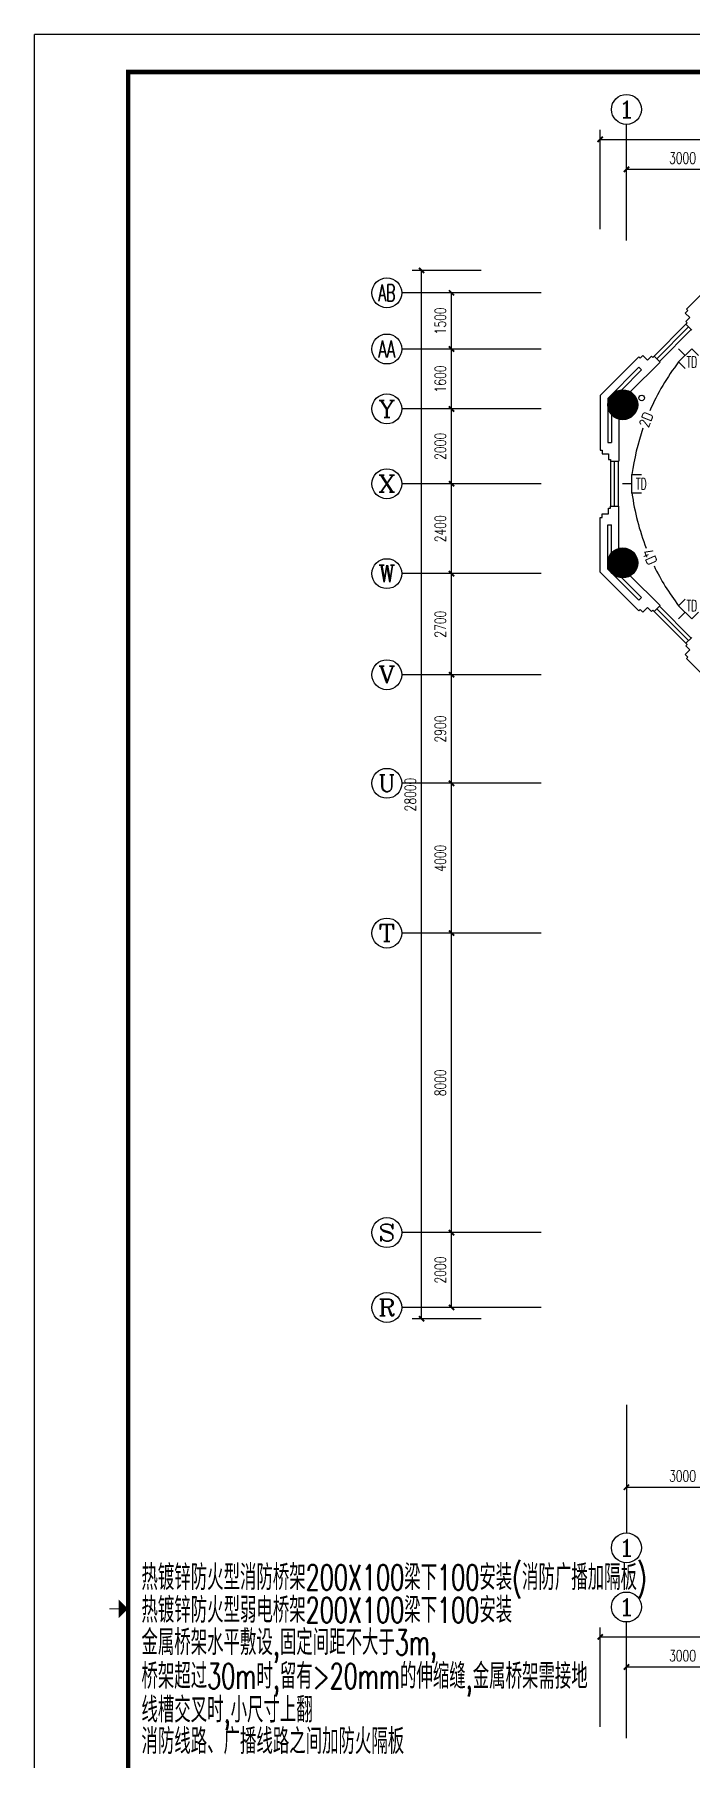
# Model space of a CAD drawing. Extents: x 190999 to 834799, y -200814 to 215286.
# Drawn here: x 309899 to 327450, y 25713 to 71786 of the extents above; entities that cross this region are included whole.
import ezdxf
from ezdxf.enums import TextEntityAlignment as Align

# ---------------------------------------------------------------- set-up
doc = ezdxf.new("R2010")
doc.units = 0
doc.header["$LTSCALE"] = 1000
doc.header["$MEASUREMENT"] = 0
for name, color, linetype in [('00-EQUIP', 3, 'Continuous'), ('00-SIG_TEXT', 7, 'Continuous'), ('00-WIRE-4', 6, 'Continuous'), ('A-墙线', 2, 'Continuous'), ('A-外窗', 145, 'Continuous'), ('AXIS', 3, 'Continuous'), ('AXIS_TEXT', 7, 'Continuous'), ('COLUMN', 2, 'Continuous'), ('EQUIP', 3, 'Continuous'), ('PUB_HATCH', 250, 'Continuous'), ('图框', 189, 'Continuous'), ('雨水管', 3, 'Continuous')]:
    doc.layers.add(name, color=color, linetype=linetype)
doc.styles.add('-GBCBIGGBENOR', font='GBENOR.shx', dxfattribs={"bigfont": 'GBCBIG.shx'})
doc.styles.add('_COMPLEX', font='COMPLEX.shx', dxfattribs={"width": 0.5})
doc.styles.add('_TCH_AXIS', font='COMPLEX', dxfattribs={"bigfont": 'GBCBIG'})
doc.styles.add('COMPLEX', font='COMPLEX')
doc.styles.add('DIM_FONT', font='SIMPLEX', dxfattribs={"width": 0.7, "bigfont": 'GBCBIG'})
doc.styles.add('HZTXT', font='tj-romans1.shx', dxfattribs={"width": 0.6, "bigfont": 'hztxt.shx'})
doc.styles.get("Standard").update_dxf_attribs({"font": 'simhei.ttf'})
doc.dimstyles.new('DIMN', dxfattribs={"dimtxt": 300, "dimasz": 100, "dimexe": 250, "dimexo": 300, "dimgap": 150, "dimtad": 1, "dimdec": 0, "dimzin": 0, "dimdsep": 46, "dimtxsty": 'DIM_FONT', "dimblk": 'ARCHTICK', "dimcen": 0.09, "dimclrt": 7, "dimazin": 2, "dimtfac": 1, "dimtdec": 0, "dimtix": 1, "dimtmove": 2, "dimatfit": 3, "dimfxl": 0, "dimtolj": 1, "dimtzin": 0, "dimarcsym": 0})

# ---------------------------------------------------------------- blocks, each defined once
blk = doc.blocks.new('TJAD_TK_A0')
at = {"layer": '图框'}
for p in [(2162, 399.3), (973, -441.7)]:
    blk.add_line(p, (973, 399.3), dxfattribs=at)
at = {"layer": '图框', "const_width": 1.2}
blk.add_lwpolyline([(2152, -431.7), (2152, 389.3), (998, 389.3), (998, -431.7)], close=True, dxfattribs=at)
at = {"layer": '图框', "const_width": 0.3}
blk.add_lwpolyline([(995.5, -21.2), (993, -21.2)], dxfattribs=at)
at = {"layer": '图框'}
blk.add_solid([(995.5, -23.7), (995.5, -18.7), (998, -21.2)], dxfattribs=at)
blk = doc.blocks.new('_ArchTick')
at = {"const_width": 0.5}
blk.add_lwpolyline([(-0.7, -0.7), (0.7, 0.7)], dxfattribs=at)
blk = doc.blocks.new('*D988')
at = {"layer": 'AXIS', "color": 0, "lineweight": -2}
for p, q in [((325712, 26586), (325712, 28436)), ((325712, 28186), (328711, 28186)), ((328711, 26586), (328711, 28436))]:
    blk.add_line(p, q, dxfattribs=at)
at = {"layer": 'Defpoints', "color": 0}
for p in [(328711, 28186), (325712, 26286), (328711, 26286)]:
    blk.add_point(p, dxfattribs=at)
at = {"layer": 'AXIS', "color": 0, "lineweight": -2, "xscale": 100, "yscale": 100, "zscale": 100, "rotation": 180}
blk.add_blockref('_ArchTick', (325712, 28186), dxfattribs=at)
at = {"layer": 'AXIS', "color": 0, "lineweight": -2, "xscale": 100, "yscale": 100, "zscale": 100}
blk.add_blockref('_ArchTick', (328711, 28186), dxfattribs=at)
at = {"layer": 'AXIS', "color": 7, "insert": (327211, 28486), "char_height": 300, "attachment_point": 5, "style": 'DIM_FONT'}
blk.add_mtext('\\A1;3000', dxfattribs=at)
blk = doc.blocks.new('*D1003')
at = {"layer": 'AXIS', "color": 0, "lineweight": -2}
for p, q in [((325012, 26586), (325012, 29236)), ((402262, 26586), (402262, 29236)), ((325012, 28986), (402262, 28986))]:
    blk.add_line(p, q, dxfattribs=at)
at = {"layer": 'Defpoints', "color": 0}
for p in [(402262, 28986), (325012, 26286), (402262, 26286)]:
    blk.add_point(p, dxfattribs=at)
at = {"layer": 'AXIS', "color": 0, "lineweight": -2, "xscale": 100, "yscale": 100, "zscale": 100, "rotation": 180}
blk.add_blockref('_ArchTick', (325012, 28986), dxfattribs=at)
at = {"layer": 'AXIS', "color": 0, "lineweight": -2, "xscale": 100, "yscale": 100, "zscale": 100}
blk.add_blockref('_ArchTick', (402262, 28986), dxfattribs=at)
at = {"layer": 'AXIS', "color": 7, "insert": (363637, 29286), "char_height": 300, "attachment_point": 5, "style": 'DIM_FONT'}
blk.add_mtext('\\A1;77250', dxfattribs=at)
blk = doc.blocks.new('*D1030')
at = {"layer": 'AXIS', "color": 0, "lineweight": -2}
for p, q in [((321833, 39786), (320789, 39786)), ((321039, 37786), (321039, 39786)), ((321833, 37786), (320789, 37786))]:
    blk.add_line(p, q, dxfattribs=at)
at = {"layer": 'Defpoints', "color": 0}
for p in [(321039, 39786), (322133, 39786), (322133, 37786)]:
    blk.add_point(p, dxfattribs=at)
at = {"layer": 'AXIS', "color": 0, "lineweight": -2, "xscale": 100, "yscale": 100, "zscale": 100}
for p, rotation in [((321039, 39786), 90), ((321039, 37786), 270)]:
    blk.add_blockref('_ArchTick', p, dxfattribs=dict(at, rotation=rotation))
at = {"layer": 'AXIS', "color": 7, "insert": (320739, 38786), "char_height": 300, "attachment_point": 5, "rotation": 90, "style": 'DIM_FONT'}
blk.add_mtext('\\A1;2000', dxfattribs=at)
blk = doc.blocks.new('*D1031')
at = {"layer": 'AXIS', "color": 0, "lineweight": -2}
for p, q in [((321833, 47786), (320789, 47786)), ((321039, 39786), (321039, 47786)), ((321833, 39786), (320789, 39786))]:
    blk.add_line(p, q, dxfattribs=at)
at = {"layer": 'Defpoints', "color": 0}
for p in [(321039, 47786), (322133, 47786), (322133, 39786)]:
    blk.add_point(p, dxfattribs=at)
at = {"layer": 'AXIS', "color": 0, "lineweight": -2, "xscale": 100, "yscale": 100, "zscale": 100}
for p, rotation in [((321039, 47786), 90), ((321039, 39786), 270)]:
    blk.add_blockref('_ArchTick', p, dxfattribs=dict(at, rotation=rotation))
at = {"layer": 'AXIS', "color": 7, "insert": (320739, 43786), "char_height": 300, "attachment_point": 5, "rotation": 90, "style": 'DIM_FONT'}
blk.add_mtext('\\A1;8000', dxfattribs=at)
blk = doc.blocks.new('*D1032')
at = {"layer": 'AXIS', "color": 0, "lineweight": -2}
for p, q in [((321833, 51786), (320789, 51786)), ((321039, 47786), (321039, 51786)), ((321833, 47786), (320789, 47786))]:
    blk.add_line(p, q, dxfattribs=at)
at = {"layer": 'Defpoints', "color": 0}
for p in [(321039, 51786), (322133, 51786), (322133, 47786)]:
    blk.add_point(p, dxfattribs=at)
at = {"layer": 'AXIS', "color": 0, "lineweight": -2, "xscale": 100, "yscale": 100, "zscale": 100}
for p, rotation in [((321039, 51786), 90), ((321039, 47786), 270)]:
    blk.add_blockref('_ArchTick', p, dxfattribs=dict(at, rotation=rotation))
at = {"layer": 'AXIS', "color": 7, "insert": (320739, 49786), "char_height": 300, "attachment_point": 5, "rotation": 90, "style": 'DIM_FONT'}
blk.add_mtext('\\A1;4000', dxfattribs=at)
blk = doc.blocks.new('*D1033')
at = {"layer": 'AXIS', "color": 0, "lineweight": -2}
for p, q in [((321833, 54686), (320789, 54686)), ((321039, 51786), (321039, 54686)), ((321833, 51786), (320789, 51786))]:
    blk.add_line(p, q, dxfattribs=at)
at = {"layer": 'Defpoints', "color": 0}
for p in [(321039, 54686), (322133, 54686), (322133, 51786)]:
    blk.add_point(p, dxfattribs=at)
at = {"layer": 'AXIS', "color": 0, "lineweight": -2, "xscale": 100, "yscale": 100, "zscale": 100}
for p, rotation in [((321039, 54686), 90), ((321039, 51786), 270)]:
    blk.add_blockref('_ArchTick', p, dxfattribs=dict(at, rotation=rotation))
at = {"layer": 'AXIS', "color": 7, "insert": (320739, 53236), "char_height": 300, "attachment_point": 5, "rotation": 90, "style": 'DIM_FONT'}
blk.add_mtext('\\A1;2900', dxfattribs=at)
blk = doc.blocks.new('*D1034')
at = {"layer": 'AXIS', "color": 0, "lineweight": -2}
for p, q in [((321833, 57386), (320789, 57386)), ((321039, 54686), (321039, 57386)), ((321833, 54686), (320789, 54686))]:
    blk.add_line(p, q, dxfattribs=at)
at = {"layer": 'Defpoints', "color": 0}
for p in [(321039, 57386), (322133, 57386), (322133, 54686)]:
    blk.add_point(p, dxfattribs=at)
at = {"layer": 'AXIS', "color": 0, "lineweight": -2, "xscale": 100, "yscale": 100, "zscale": 100}
for p, rotation in [((321039, 57386), 90), ((321039, 54686), 270)]:
    blk.add_blockref('_ArchTick', p, dxfattribs=dict(at, rotation=rotation))
at = {"layer": 'AXIS', "color": 7, "insert": (320739, 56036), "char_height": 300, "attachment_point": 5, "rotation": 90, "style": 'DIM_FONT'}
blk.add_mtext('\\A1;2700', dxfattribs=at)
blk = doc.blocks.new('*D1035')
at = {"layer": 'AXIS', "color": 0, "lineweight": -2}
for p, q in [((321833, 59786), (320789, 59786)), ((321039, 57386), (321039, 59786)), ((321833, 57386), (320789, 57386))]:
    blk.add_line(p, q, dxfattribs=at)
at = {"layer": 'Defpoints', "color": 0}
for p in [(321039, 59786), (322133, 59786), (322133, 57386)]:
    blk.add_point(p, dxfattribs=at)
at = {"layer": 'AXIS', "color": 0, "lineweight": -2, "xscale": 100, "yscale": 100, "zscale": 100}
for p, rotation in [((321039, 59786), 90), ((321039, 57386), 270)]:
    blk.add_blockref('_ArchTick', p, dxfattribs=dict(at, rotation=rotation))
at = {"layer": 'AXIS', "color": 7, "insert": (320739, 58586), "char_height": 300, "attachment_point": 5, "rotation": 90, "style": 'DIM_FONT'}
blk.add_mtext('\\A1;2400', dxfattribs=at)
blk = doc.blocks.new('*D1036')
at = {"layer": 'AXIS', "color": 0, "lineweight": -2}
for p, q in [((321833, 61786), (320789, 61786)), ((321039, 59786), (321039, 61786)), ((321833, 59786), (320789, 59786))]:
    blk.add_line(p, q, dxfattribs=at)
at = {"layer": 'Defpoints', "color": 0}
for p in [(321039, 61786), (322133, 61786), (322133, 59786)]:
    blk.add_point(p, dxfattribs=at)
at = {"layer": 'AXIS', "color": 0, "lineweight": -2, "xscale": 100, "yscale": 100, "zscale": 100}
for p, rotation in [((321039, 61786), 90), ((321039, 59786), 270)]:
    blk.add_blockref('_ArchTick', p, dxfattribs=dict(at, rotation=rotation))
at = {"layer": 'AXIS', "color": 7, "insert": (320739, 60786), "char_height": 300, "attachment_point": 5, "rotation": 90, "style": 'DIM_FONT'}
blk.add_mtext('\\A1;2000', dxfattribs=at)
blk = doc.blocks.new('*D1037')
at = {"layer": 'AXIS', "color": 0, "lineweight": -2}
for p, q in [((321833, 63386), (320789, 63386)), ((321039, 61786), (321039, 63386)), ((321833, 61786), (320789, 61786))]:
    blk.add_line(p, q, dxfattribs=at)
at = {"layer": 'Defpoints', "color": 0}
for p in [(321039, 63386), (322133, 63386), (322133, 61786)]:
    blk.add_point(p, dxfattribs=at)
at = {"layer": 'AXIS', "color": 0, "lineweight": -2, "xscale": 100, "yscale": 100, "zscale": 100}
for p, rotation in [((321039, 63386), 90), ((321039, 61786), 270)]:
    blk.add_blockref('_ArchTick', p, dxfattribs=dict(at, rotation=rotation))
at = {"layer": 'AXIS', "color": 7, "insert": (320739, 62586), "char_height": 300, "attachment_point": 5, "rotation": 90, "style": 'DIM_FONT'}
blk.add_mtext('\\A1;1600', dxfattribs=at)
blk = doc.blocks.new('*D1038')
at = {"layer": 'AXIS', "color": 0, "lineweight": -2}
for p, q in [((321833, 64886), (320789, 64886)), ((321039, 63386), (321039, 64886)), ((321833, 63386), (320789, 63386))]:
    blk.add_line(p, q, dxfattribs=at)
at = {"layer": 'Defpoints', "color": 0}
for p in [(321039, 64886), (322133, 64886), (322133, 63386)]:
    blk.add_point(p, dxfattribs=at)
at = {"layer": 'AXIS', "color": 0, "lineweight": -2, "xscale": 100, "yscale": 100, "zscale": 100}
for p, rotation in [((321039, 64886), 90), ((321039, 63386), 270)]:
    blk.add_blockref('_ArchTick', p, dxfattribs=dict(at, rotation=rotation))
at = {"layer": 'AXIS', "color": 7, "insert": (320739, 64136), "char_height": 300, "attachment_point": 5, "rotation": 90, "style": 'DIM_FONT'}
blk.add_mtext('\\A1;1500', dxfattribs=at)
blk = doc.blocks.new('*D1039')
at = {"layer": 'AXIS', "color": 0, "lineweight": -2}
for p, q in [((321833, 65486), (319989, 65486)), ((320239, 37486), (320239, 65486)), ((321833, 37486), (319989, 37486))]:
    blk.add_line(p, q, dxfattribs=at)
at = {"layer": 'Defpoints', "color": 0}
for p in [(320239, 65486), (322133, 65486), (322133, 37486)]:
    blk.add_point(p, dxfattribs=at)
at = {"layer": 'AXIS', "color": 0, "lineweight": -2, "xscale": 100, "yscale": 100, "zscale": 100}
for p, rotation in [((320239, 65486), 90), ((320239, 37486), 270)]:
    blk.add_blockref('_ArchTick', p, dxfattribs=dict(at, rotation=rotation))
at = {"layer": 'AXIS', "color": 7, "insert": (319939, 51486), "char_height": 300, "attachment_point": 5, "rotation": 90, "style": 'DIM_FONT'}
blk.add_mtext('\\A1;28000', dxfattribs=at)
blk = doc.blocks.new('*D1040')
at = {"layer": 'AXIS', "color": 0, "lineweight": -2}
for p, q in [((325712, 66586), (325712, 68436)), ((328711, 66586), (328711, 68436)), ((325712, 68186), (328711, 68186))]:
    blk.add_line(p, q, dxfattribs=at)
at = {"layer": 'Defpoints', "color": 0}
for p in [(328711, 68186), (325712, 66286), (328711, 66286)]:
    blk.add_point(p, dxfattribs=at)
at = {"layer": 'AXIS', "color": 0, "lineweight": -2, "xscale": 100, "yscale": 100, "zscale": 100, "rotation": 180}
blk.add_blockref('_ArchTick', (325712, 68186), dxfattribs=at)
at = {"layer": 'AXIS', "color": 0, "lineweight": -2, "xscale": 100, "yscale": 100, "zscale": 100}
blk.add_blockref('_ArchTick', (328711, 68186), dxfattribs=at)
at = {"layer": 'AXIS', "color": 7, "insert": (327211, 68486), "char_height": 300, "attachment_point": 5, "style": 'DIM_FONT'}
blk.add_mtext('\\A1;3000', dxfattribs=at)
blk = doc.blocks.new('*D1055')
at = {"layer": 'AXIS', "color": 0, "lineweight": -2}
for p, q in [((325012, 66586), (325012, 69236)), ((402262, 66586), (402262, 69236)), ((325012, 68986), (402262, 68986))]:
    blk.add_line(p, q, dxfattribs=at)
at = {"layer": 'Defpoints', "color": 0}
for p in [(402262, 68986), (325012, 66286), (402262, 66286)]:
    blk.add_point(p, dxfattribs=at)
at = {"layer": 'AXIS', "color": 0, "lineweight": -2, "xscale": 100, "yscale": 100, "zscale": 100, "rotation": 180}
blk.add_blockref('_ArchTick', (325012, 68986), dxfattribs=at)
at = {"layer": 'AXIS', "color": 0, "lineweight": -2, "xscale": 100, "yscale": 100, "zscale": 100}
blk.add_blockref('_ArchTick', (402262, 68986), dxfattribs=at)
at = {"layer": 'AXIS', "color": 7, "insert": (363637, 69286), "char_height": 300, "attachment_point": 5, "style": 'DIM_FONT'}
blk.add_mtext('\\A1;77250', dxfattribs=at)
blk = doc.blocks.new('*D1056')
at = {"layer": 'AXIS', "color": 0, "lineweight": -2}
for p, q in [((325712, 34386), (325712, 32736)), ((328711, 34386), (328711, 32736)), ((325712, 32986), (328711, 32986))]:
    blk.add_line(p, q, dxfattribs=at)
at = {"layer": 'Defpoints', "color": 0}
for p in [(325712, 34686), (328711, 34686), (328711, 32986)]:
    blk.add_point(p, dxfattribs=at)
at = {"layer": 'AXIS', "color": 0, "lineweight": -2, "xscale": 100, "yscale": 100, "zscale": 100, "rotation": 180}
blk.add_blockref('_ArchTick', (325712, 32986), dxfattribs=at)
at = {"layer": 'AXIS', "color": 0, "lineweight": -2, "xscale": 100, "yscale": 100, "zscale": 100}
blk.add_blockref('_ArchTick', (328711, 32986), dxfattribs=at)
at = {"layer": 'AXIS', "color": 7, "insert": (327211, 33286), "char_height": 300, "attachment_point": 5, "style": 'DIM_FONT'}
blk.add_mtext('\\A1;3000', dxfattribs=at)
blk = doc.blocks.new('_YZH')
blk.add_circle((0, 0), 0.5)
at = {"layer": 'PUB_HATCH', "const_width": 0.5}
blk.add_lwpolyline([(-0.25, 0, 1), (0.25, 0, 1)], format="xyb", close=True, dxfattribs=at)
blk = doc.blocks.new('_AXISO')
blk.add_circle((0, 0), 0.5)
at = {"layer": 'AXIS_TEXT', "style": 'COMPLEX', "width": 1.041667}
blk.add_attdef('A', text='', height=0.56, dxfattribs=at).set_placement((-0.25, -0.28), (0.25, -0.28), align=Align.FIT)
blk = doc.blocks.new('_LINKPT1')
at = {"color": 0}
blk.add_line((0, 0), (0, 0), dxfattribs=at)
blk = doc.blocks.new('IO37IMB6')
for p, q in [((-0.5, 0.499), (-0.5, 0.999)), ((0.5, 0.999), (0.5, 0.499)), ((0.5, 0.499), (-0.5, 0.499)), ((0, 0.5), (0, 0))]:
    blk.add_line(p, q)
at = {"xscale": 0.002, "yscale": 0.002, "zscale": 0.002}
for p in [(0, 1.384), (-0.5, 0.499), (0, 0), (0.5, 0.499)]:
    blk.add_blockref('_LINKPT1', p, dxfattribs=at)
at = {"style": '_COMPLEX', "width": 0.6, "flags": 8}
blk.add_attdef('$TEXT$', text='', height=0.6, dxfattribs=at).set_placement((0, 1), align=Align.MIDDLE_CENTER)
at = {"flags": 9}
blk.add_attdef('A', (0, 0), '', height=0.00002, dxfattribs=at)

msp = doc.modelspace()

# ---------------------------------------------------------------- linework, layer by layer
at = {"layer": '00-WIRE-4'}
for centre, start, end in [((332140, 59192.6), 142.61919, 156.36018), ((332140, 59192.6), 160.88431, 172.35795), ((332140, 60377.9), 187.64205, 201.37552), ((332140, 60377.9), 206.06804, 217.38081)]:
    msp.add_arc(centre, 6336.4, start, end, dxfattribs=at)
at = {"layer": 'A-墙线'}
for p, q in [((328350.8, 65486.5), (327317.7, 64453.4)), ((327353.1, 64418), (327282.4, 64347.3)), ((327282.4, 64347.3), (327406.1, 64223.6)), ((327406.1, 64223.6), (327300.1, 64117.5)), ((327300.1, 64117.5), (327335.4, 64082.2)), ((327335.4, 64082.2), (327300.1, 64046.8)), ((327300.1, 64046.8), (327459.2, 63887.7)), ((327317.7, 64453.4), (327353.1, 64418)), ((325011.8, 62147.5), (326044.9, 63180.6)), ((326044.9, 63180.6), (326080.3, 63145.2)), ((326080.3, 63145.2), (326151, 63215.9)), ((326151, 63215.9), (326274.8, 63092.2)), ((326274.8, 63092.2), (326380.8, 63198.3)), ((326380.8, 63198.3), (326416.2, 63162.9)), ((326416.2, 63162.9), (326451.5, 63198.3)), ((326451.5, 63198.3), (326610.6, 63039.2)), ((325211.8, 62064.7), (326044.9, 62897.8)), ((325586.8, 62298.2), (326115.7, 62827)), ((325815, 62243.5), (326610.6, 63039.2)), ((326044.9, 62897.8), (326115.7, 62827)), ((325011.8, 62147.5), (325011.8, 60686.5)), ((325211.8, 62064.7), (325211.8, 60886.5)), ((325311.8, 61634.4), (325311.8, 60886.5)), ((325511.8, 61511.7), (325511.8, 60386.5)), ((325211.8, 60886.5), (325311.8, 60886.5)), ((325011.8, 60686.5), (325061.8, 60686.5)), ((325061.8, 60686.5), (325061.8, 60586.5)), ((325061.8, 60586.5), (325236.8, 60586.5)), ((325236.8, 60586.5), (325236.8, 60436.5)), ((325236.8, 60436.5), (325286.8, 60436.5)), ((325286.8, 60436.5), (325286.8, 60386.5)), ((325286.8, 60386.5), (325511.8, 60386.5)), ((325061.8, 58886.5), (325061.8, 58986.5)), ((325061.8, 58986.5), (325236.8, 58986.5)), ((325236.8, 58986.5), (325236.8, 59136.5)), ((325236.8, 59136.5), (325286.8, 59136.5)), ((325286.8, 59136.5), (325286.8, 59186.5)), ((325286.8, 59186.5), (325511.8, 59186.5)), ((325511.8, 58061.3), (325511.8, 59186.5)), ((325011.8, 57425.5), (325011.8, 58886.5)), ((325011.8, 58886.5), (325061.8, 58886.5)), ((325211.8, 57508.3), (325211.8, 58686.5)), ((325211.8, 58686.5), (325311.8, 58686.5)), ((325311.8, 57938.6), (325311.8, 58686.5)), ((325011.8, 57425.5), (326044.9, 56392.4)), ((325211.8, 57508.3), (326044.9, 56675.2)), ((325586.8, 57274.8), (326115.7, 56745.9)), ((325815, 57329.4), (326610.6, 56533.8)), ((326044.9, 56675.2), (326115.7, 56745.9)), ((326044.9, 56392.4), (326080.3, 56427.7)), ((326080.3, 56427.7), (326151, 56357)), ((326151, 56357), (326274.8, 56480.8)), ((326274.8, 56480.8), (326380.8, 56374.7)), ((326380.8, 56374.7), (326416.2, 56410)), ((326416.2, 56410), (326451.5, 56374.7)), ((326451.5, 56374.7), (326610.6, 56533.8)), ((327282.4, 55225.6), (327406.1, 55349.4)), ((327300.1, 55526.2), (327459.2, 55685.3)), ((327335.4, 55490.8), (327300.1, 55526.2)), ((327300.1, 55455.5), (327335.4, 55490.8)), ((327406.1, 55349.4), (327300.1, 55455.5)), ((327353.1, 55154.9), (327282.4, 55225.6)), ((327317.7, 55119.6), (327353.1, 55154.9)), ((328350.8, 54086.5), (327317.7, 55119.6))]:
    msp.add_line(p, q, dxfattribs=at)
at = {"layer": 'A-外窗'}
for p, q in [((326451.5, 63198.3), (327300.1, 64046.8)), ((326522.2, 63127.6), (327370.8, 63976.1)), ((326593, 63056.9), (327441.5, 63905.4)), ((325286.8, 60386.5), (325286.8, 59186.5)), ((325386.8, 60386.5), (325386.8, 59186.5)), ((325486.8, 60386.5), (325486.8, 59186.5)), ((326451.5, 56374.7), (327300.1, 55526.2)), ((326522.2, 56445.4), (327370.8, 55596.9)), ((326593, 56516.1), (327441.5, 55667.6))]:
    msp.add_line(p, q, dxfattribs=at)
at = {"layer": 'AXIS'}
for p, q in [((325711.6, 66286.5), (325711.6, 69386.5)), ((323433.1, 64886.5), (319711.6, 64886.5)), ((323433.1, 63386.5), (319711.6, 63386.5)), ((323433.1, 61786.5), (319711.6, 61786.5)), ((323433.1, 59786.5), (319711.6, 59786.5)), ((323433.1, 57386.5), (319711.6, 57386.5)), ((323433.1, 54686.5), (319711.6, 54686.5)), ((323433.1, 51786.5), (319711.6, 51786.5)), ((323433.1, 47786.5), (319711.6, 47786.5)), ((323433.1, 39786.5), (319711.6, 39786.5)), ((323433.1, 37786.5), (319711.6, 37786.5)), ((325711.6, 35186.5), (325711.6, 31767.4)), ((325711.6, 26286.5), (325711.6, 29386.5))]:
    msp.add_line(p, q, dxfattribs=at)
at = {"layer": '雨水管'}
msp.add_circle((326118.9, 62079.3), 75, dxfattribs=at)

# ---------------------------------------------------------------- block references
at = {"layer": '00-EQUIP'}
ref = msp.add_blockref('IO37IMB6', (327105.4, 63392.7), dxfattribs=dict(at, xscale=500, yscale=500, zscale=500, rotation=225))
ref.add_attrib('$TEXT$', 'TD', dxfattribs={"layer": '0', "height": 300, "style": '_COMPLEX', "width": 0.6, "flags": 8}).set_placement((327458.9, 63039.2), align=Align.MIDDLE_CENTER)
ref = msp.add_blockref('IO37IMB6', (325610.4, 59785.3), dxfattribs=dict(at, xscale=500, yscale=500, zscale=500, rotation=270))
ref.add_attrib('$TEXT$', 'TD', dxfattribs={"layer": '0', "height": 300, "style": '_COMPLEX', "width": 0.6, "flags": 8}).set_placement((326110.4, 59785.3), align=Align.MIDDLE_CENTER)
ref = msp.add_blockref('IO37IMB6', (327105.4, 56177.8), dxfattribs=dict(at, xscale=-499.9999999999999, yscale=500, zscale=500, rotation=315))
ref.add_attrib('$TEXT$', 'TD', dxfattribs={"layer": '0', "height": 300, "style": '_COMPLEX', "width": 0.6, "flags": 8}).set_placement((327458.9, 56531.4), align=Align.MIDDLE_CENTER)
at = {"layer": 'AXIS'}
ref = msp.add_blockref('_AXISO', (325711.6, 69786.5), dxfattribs=dict(at, xscale=800, yscale=800, zscale=800))
ref.add_attrib('A', '1', dxfattribs={"layer": 'AXIS_TEXT', "height": 452.5, "style": '_TCH_AXIS', "width": 2.333333}).set_placement((325485.4, 69560.2), (325937.9, 69560.2), align=Align.FIT)
ref = msp.add_blockref('_AXISO', (319311.6, 64886.5), dxfattribs=dict(at, xscale=800, yscale=800, zscale=800))
ref.add_attrib('A', 'AB', dxfattribs={"layer": 'AXIS_TEXT', "height": 452.55, "style": '_TCH_AXIS', "width": 0.552632}).set_placement((319085.4, 64660.2), (319537.9, 64660.2), align=Align.FIT)
ref = msp.add_blockref('_AXISO', (319311.6, 63386.5), dxfattribs=dict(at, xscale=800, yscale=800, zscale=800))
ref.add_attrib('A', 'AA', dxfattribs={"layer": 'AXIS_TEXT', "height": 452.55, "style": '_TCH_AXIS', "width": 0.538462}).set_placement((319085.4, 63160.2), (319537.9, 63160.2), align=Align.FIT)
ref = msp.add_blockref('_AXISO', (319311.6, 61786.5), dxfattribs=dict(at, xscale=800, yscale=800, zscale=800))
ref.add_attrib('A', 'Y', dxfattribs={"layer": 'AXIS_TEXT', "height": 452.5, "style": '_TCH_AXIS', "width": 1.105263}).set_placement((319085.4, 61560.2), (319537.9, 61560.2), align=Align.FIT)
ref = msp.add_blockref('_AXISO', (319311.6, 59786.5), dxfattribs=dict(at, xscale=800, yscale=800, zscale=800))
ref.add_attrib('A', 'X', dxfattribs={"layer": 'AXIS_TEXT', "height": 452.5, "style": '_TCH_AXIS', "width": 1.166667}).set_placement((319085.4, 59560.2), (319537.9, 59560.2), align=Align.FIT)
ref = msp.add_blockref('_AXISO', (319311.6, 57386.5), dxfattribs=dict(at, xscale=800, yscale=800, zscale=800))
ref.add_attrib('A', 'W', dxfattribs={"layer": 'AXIS_TEXT', "height": 452.5, "style": '_TCH_AXIS', "width": 0.954545}).set_placement((319085.4, 57160.2), (319537.9, 57160.2), align=Align.FIT)
ref = msp.add_blockref('_AXISO', (319311.6, 54686.5), dxfattribs=dict(at, xscale=800, yscale=800, zscale=800))
ref.add_attrib('A', 'V', dxfattribs={"layer": 'AXIS_TEXT', "height": 452.5, "style": '_TCH_AXIS', "width": 1.166667}).set_placement((319085.4, 54460.2), (319537.9, 54460.2), align=Align.FIT)
ref = msp.add_blockref('_AXISO', (319311.6, 51786.5), dxfattribs=dict(at, xscale=800, yscale=800, zscale=800))
ref.add_attrib('A', 'U', dxfattribs={"layer": 'AXIS_TEXT', "height": 452.5, "style": '_TCH_AXIS', "width": 1.05}).set_placement((319085.4, 51560.2), (319537.9, 51560.2), align=Align.FIT)
ref = msp.add_blockref('_AXISO', (319311.6, 47786.5), dxfattribs=dict(at, xscale=800, yscale=800, zscale=800))
ref.add_attrib('A', 'T', dxfattribs={"layer": 'AXIS_TEXT', "height": 452.5, "style": '_TCH_AXIS', "width": 1.4}).set_placement((319085.4, 47560.2), (319537.9, 47560.2), align=Align.FIT)
ref = msp.add_blockref('_AXISO', (319311.6, 39786.5), dxfattribs=dict(at, xscale=800, yscale=800, zscale=800))
ref.add_attrib('A', 'S', dxfattribs={"layer": 'AXIS_TEXT', "height": 452.5, "style": '_TCH_AXIS', "width": 1.5}).set_placement((319085.4, 39560.2), (319537.9, 39560.2), align=Align.FIT)
ref = msp.add_blockref('_AXISO', (319311.6, 37786.5), dxfattribs=dict(at, xscale=800, yscale=800, zscale=800))
ref.add_attrib('A', 'R', dxfattribs={"layer": 'AXIS_TEXT', "height": 452.5, "style": '_TCH_AXIS', "width": 1.166667}).set_placement((319085.4, 37560.2), (319537.9, 37560.2), align=Align.FIT)
ref = msp.add_blockref('_AXISO', (325711.6, 31367.4), dxfattribs=dict(at, xscale=800, yscale=800, zscale=800))
ref.add_attrib('A', '1', dxfattribs={"layer": 'AXIS_TEXT', "height": 452.5, "style": '_TCH_AXIS', "width": 2.333333}).set_placement((325485.4, 31141.1), (325937.9, 31141.1), align=Align.FIT)
ref = msp.add_blockref('_AXISO', (325711.6, 29786.5), dxfattribs=dict(at, xscale=800, yscale=800, zscale=800))
ref.add_attrib('A', '1', dxfattribs={"layer": 'AXIS_TEXT', "height": 452.5, "style": '_TCH_AXIS', "width": 2.333333}).set_placement((325485.4, 29560.2), (325937.9, 29560.2), align=Align.FIT)
at = {"layer": 'COLUMN', "xscale": 800, "yscale": 800, "zscale": 800}
for p in [(325611.8, 61899), (325611.8, 57674)]:
    msp.add_blockref('_YZH', p, dxfattribs=at)
at = {"layer": '图框', "xscale": 100, "yscale": 100, "zscale": 100}
msp.add_blockref('TJAD_TK_A0', (212598.6, 31856.8), dxfattribs=at)

# ---------------------------------------------------------------- texts
at = {"layer": '00-SIG_TEXT', "style": '-GBCBIGGBENOR'}
for s, rotation, p in [('2D', 68.62224, (326239.6, 61502.4)), ('4D', 293.72178, (326339, 57828.8))]:
    msp.add_text(s, height=300, rotation=rotation, dxfattribs=at).set_placement(p, align=Align.MIDDLE_CENTER)
at = {"layer": 'EQUIP', "style": 'HZTXT', "width": 0.65}
for s, p in [('热镀锌防火型消防桥架200X100梁下100安装(消防广播加隔板)', (312755.6, 30239.8)), ('热镀锌防火型弱电桥架200X100梁下100安装', (312755.6, 29367.2)), ('金属桥架水平敷设,固定间距不大于3m,', (312755.6, 28503.5)), ('桥架超过30m时,留有>20mm的伸缩缝,金属桥架需接地', (312755.6, 27602.1)), ('线槽交叉时,小尺寸上翻', (312755.6, 26701.7)), ('消防线路、广播线路之间加防火隔板', (312755.6, 25860.9))]:
    msp.add_text(s, height=675, dxfattribs=at).set_placement(p)

# ---------------------------------------------------------------- dimensions: what is measured, and where the dimension line sits
at = {"layer": 'AXIS'}
for p1, p2, distance, picture, middle in [((325011.8, 66286.5), (402261.6, 66286.5), 2700, '*D1055', (363636.7, 69286.5)), ((325711.6, 66286.5), (328711.2, 66286.5), 1900, '*D1040', (327211.4, 68486.5)), ((322133.1, 37486.5), (322133.1, 65486.5), 1894.4, '*D1039', (319938.7, 51486.5)), ((322133.1, 63386.5), (322133.1, 64886.5), 1094.4, '*D1038', (320738.7, 64136.5)), ((322133.1, 61786.5), (322133.1, 63386.5), 1094.4, '*D1037', (320738.7, 62586.5)), ((322133.1, 59786.5), (322133.1, 61786.5), 1094.4, '*D1036', (320738.7, 60786.5)), ((322133.1, 57386.5), (322133.1, 59786.5), 1094.4, '*D1035', (320738.7, 58586.5)), ((322133.1, 54686.5), (322133.1, 57386.5), 1094.4, '*D1034', (320738.7, 56036.5)), ((322133.1, 51786.5), (322133.1, 54686.5), 1094.4, '*D1033', (320738.7, 53236.5)), ((322133.1, 47786.5), (322133.1, 51786.5), 1094.4, '*D1032', (320738.7, 49786.5)), ((322133.1, 39786.5), (322133.1, 47786.5), 1094.4, '*D1031', (320738.7, 43786.5)), ((322133.1, 37786.5), (322133.1, 39786.5), 1094.4, '*D1030', (320738.7, 38786.5)), ((325711.6, 34686.5), (328711.2, 34686.5), -1700, '*D1056', (327211.4, 33286.5)), ((325011.8, 26286.5), (402261.6, 26286.5), 2700, '*D1003', (363636.7, 29286.5)), ((325711.6, 26286.5), (328711.2, 26286.5), 1900, '*D988', (327211.4, 28486.5))]:
    dim = msp.add_aligned_dim(p1=p1, p2=p2, distance=distance, dimstyle='DIMN', dxfattribs=at)
    dim.commit()
    dim.dimension.update_dxf_attribs({"geometry": picture, "text_midpoint": middle})

doc.saveas('drawing.dxf')
